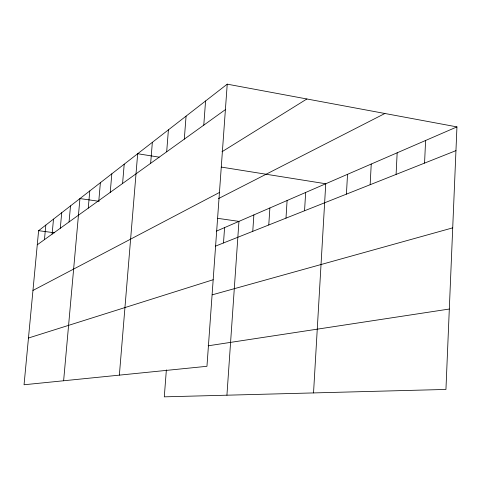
<?xml version="1.0" encoding="UTF-8"?>
<svg xmlns="http://www.w3.org/2000/svg" width="481" height="481" viewBox="0 0 481 481"><rect width="100%" height="100%" fill="white"/><g stroke="black" fill="none" stroke-linecap="round" stroke-linejoin="round"><path stroke-width="0.72" d="M227.23 84.157L206.956 366.3L24.05 384.758L38.606 230.682L227.23 84.157L456.95 126.894L445.941 389.442L164.292 396.843L166.366 369.865M424.561 163.101L425.601 140.482M396.091 174.411L397.162 152.808M370.154 184.716L371.242 164.039M346.422 194.138L347.529 174.32M313.534 392.923L325.745 183.76L221.284 167.081M304.551 210.768L305.663 192.466M285.985 218.146L287.097 200.511M268.771 224.982L269.883 207.972M252.765 231.337L253.872 214.911M226.93 395.196L238.943 221.38L217.466 218.302M223.497 242.965L224.585 227.603M203.776 125.15L205.573 100.98M184.301 139.141L186.069 116.131M166.679 151.81L168.41 129.846M150.649 163.324L152.351 142.328M119.36 375.138L137.674 153.728L159.157 157.155M122.583 183.489L124.212 164.183M110.233 192.364L111.826 173.803M98.827 200.559L100.385 182.69M63.624 380.766L79.942 198.569L99.146 201.323M88.263 208.147L89.791 190.921M69.054 221.957L70.509 205.898M52.11 234.127L53.505 219.108M60.293 228.253L61.718 212.728M44.456 239.628L45.815 225.078M37.271 244.793L225.403 109.608M221.957 151.768L306.884 98.978M32.961 290.44L219.444 192.478M218.476 198.605L384.896 113.486M216.528 231.096L456.95 126.894M215.446 246.158L455.952 150.637M28.463 338.023L213.173 279.732M212.223 294.835L452.717 227.856M208.141 345.803L449.314 309.036M38.606 230.682L54.702 232.81"/></g></svg>
